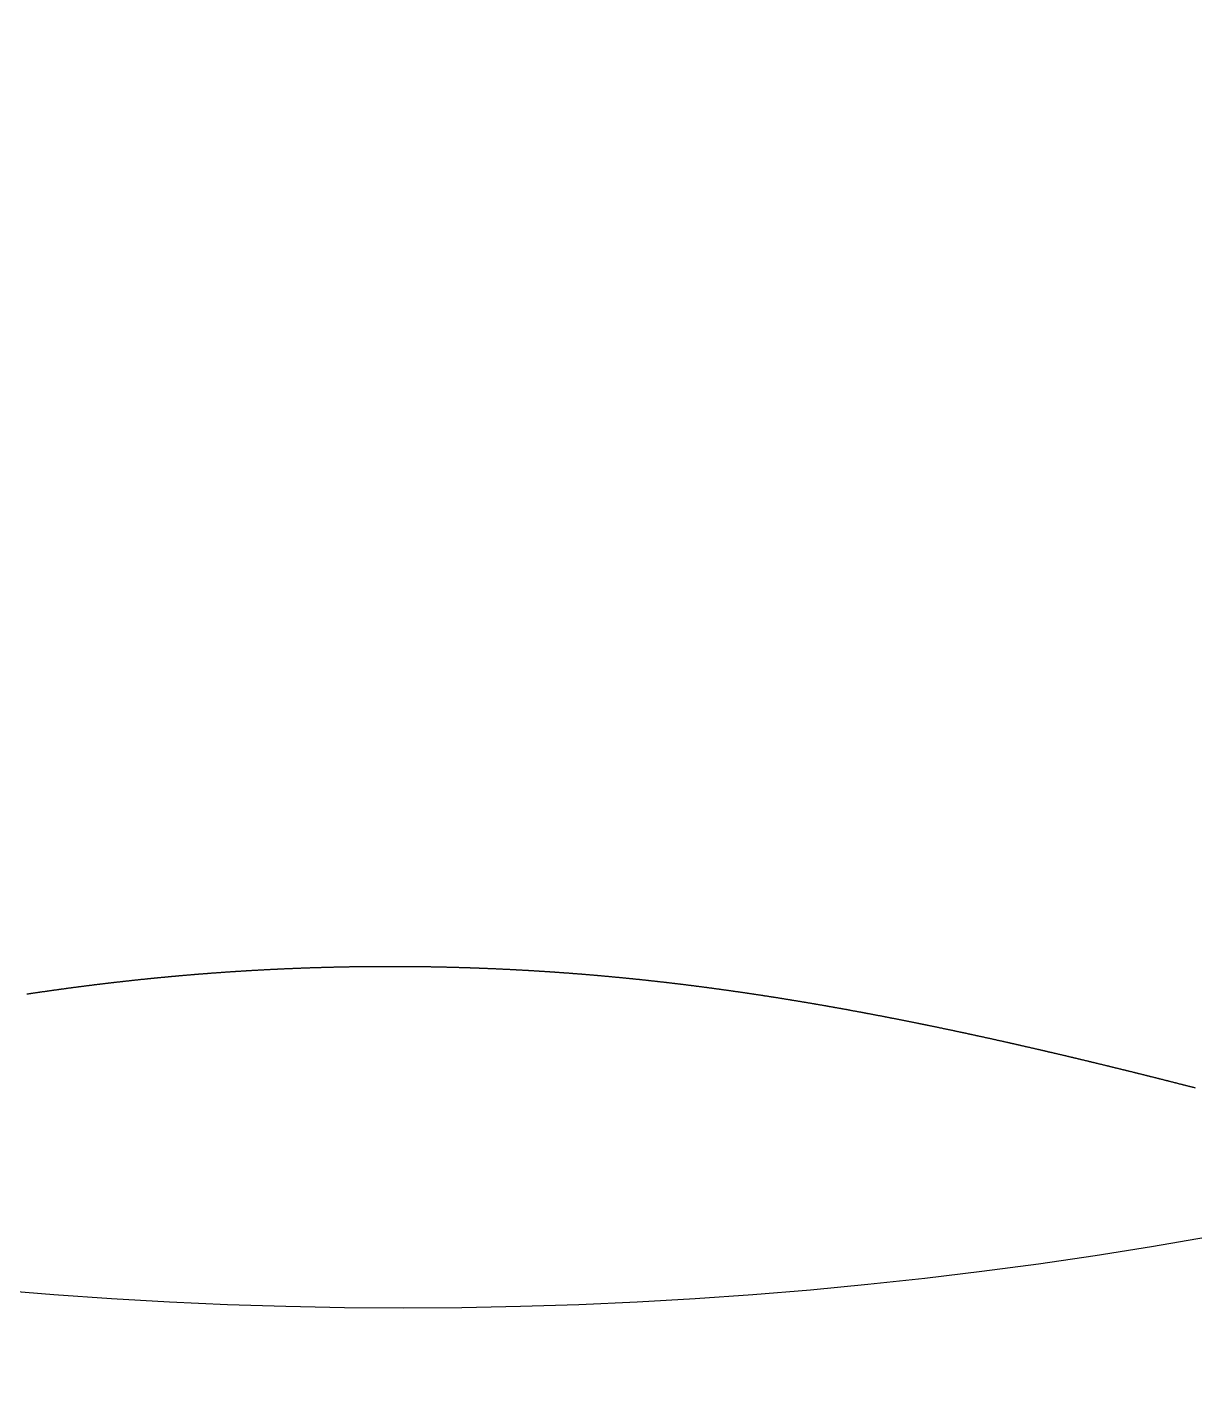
# Model space of a CAD drawing. Header units: millimetres. Extents: x 88 to 97873, y 32 to 55088.
# Drawn here: x 48999.519 to 49002.453, y 4950.654 to 4954.058 of the extents above; entities that cross this region are included whole.
import ezdxf

# ---------------------------------------------------------------- set-up
doc = ezdxf.new("R2010")
doc.units = ezdxf.units.MM
doc.header["$LTSCALE"] = 0.3

msp = doc.modelspace()

# ---------------------------------------------------------------- linework, layer by layer
msp.add_lwpolyline([(48999.5183, 4951.6285), (48999.5197, 4951.6287), (48999.5211, 4951.6289), (48999.5225, 4951.6292), (48999.5239, 4951.6294), (48999.5253, 4951.6296), (48999.5267, 4951.6298), (48999.5281, 4951.63), (48999.5295, 4951.6302), (48999.5309, 4951.6304), (48999.5323, 4951.6306), (48999.5337, 4951.6308), (48999.5351, 4951.631), (48999.5365, 4951.6312), (48999.5379, 4951.6315), (48999.5393, 4951.6317), (48999.5407, 4951.6319), (48999.5422, 4951.6321), (48999.5436, 4951.6323), (48999.545, 4951.6325), (48999.5464, 4951.6327), (48999.5478, 4951.6329), (48999.5492, 4951.6331), (48999.5506, 4951.6333), (48999.552, 4951.6335), (48999.5534, 4951.6337), (48999.5548, 4951.6339), (48999.5562, 4951.6341), (48999.5576, 4951.6343), (48999.559, 4951.6345), (48999.5604, 4951.6347), (48999.5618, 4951.6349), (48999.5633, 4951.6351), (48999.5647, 4951.6353), (48999.5661, 4951.6355), (48999.5675, 4951.6357), (48999.5689, 4951.6359), (48999.5703, 4951.6361), (48999.5717, 4951.6363), (48999.5731, 4951.6365), (48999.5745, 4951.6367), (48999.5759, 4951.6369), (48999.5773, 4951.6371), (48999.5787, 4951.6373), (48999.5801, 4951.6375), (48999.5815, 4951.6377), (48999.583, 4951.6379), (48999.5844, 4951.6381), (48999.5858, 4951.6383), (48999.5872, 4951.6385), (48999.5886, 4951.6387), (48999.59, 4951.6389), (48999.5914, 4951.6391), (48999.5928, 4951.6393), (48999.5942, 4951.6395), (48999.5956, 4951.6397), (48999.597, 4951.6399), (48999.5984, 4951.6401), (48999.5998, 4951.6403), (48999.6012, 4951.6405), (48999.6027, 4951.6407), (48999.6041, 4951.6409), (48999.6055, 4951.6411), (48999.6069, 4951.6413), (48999.6083, 4951.6414), (48999.6097, 4951.6416), (48999.6111, 4951.6418), (48999.6125, 4951.642), (48999.6139, 4951.6422), (48999.6153, 4951.6424), (48999.6167, 4951.6426), (48999.6181, 4951.6428), (48999.6195, 4951.643), (48999.621, 4951.6432), (48999.6224, 4951.6434), (48999.6238, 4951.6435), (48999.6252, 4951.6437), (48999.6266, 4951.6439), (48999.628, 4951.6441), (48999.6294, 4951.6443), (48999.6308, 4951.6445), (48999.6322, 4951.6447), (48999.6336, 4951.6449), (48999.635, 4951.645), (48999.6364, 4951.6452), (48999.6379, 4951.6454), (48999.6393, 4951.6456), (48999.6407, 4951.6458), (48999.6421, 4951.646), (48999.6435, 4951.6462), (48999.6449, 4951.6463), (48999.6463, 4951.6465), (48999.6477, 4951.6467), (48999.6491, 4951.6469), (48999.6505, 4951.6471), (48999.6519, 4951.6473), (48999.6533, 4951.6474), (48999.6548, 4951.6476), (48999.6562, 4951.6478), (48999.6576, 4951.648), (48999.659, 4951.6482), (48999.6604, 4951.6484), (48999.6618, 4951.6485), (48999.6632, 4951.6487), (48999.6646, 4951.6489), (48999.666, 4951.6491), (48999.6674, 4951.6493), (48999.6688, 4951.6494), (48999.6702, 4951.6496), (48999.6717, 4951.6498), (48999.6731, 4951.65), (48999.6745, 4951.6501), (48999.6759, 4951.6503), (48999.6773, 4951.6505), (48999.6787, 4951.6507), (48999.6801, 4951.6509), (48999.6815, 4951.651), (48999.6829, 4951.6512), (48999.6843, 4951.6514), (48999.6857, 4951.6516), (48999.6871, 4951.6517), (48999.6886, 4951.6519), (48999.69, 4951.6521), (48999.6914, 4951.6523), (48999.6928, 4951.6524), (48999.6942, 4951.6526), (48999.6956, 4951.6528), (48999.697, 4951.6529), (48999.6984, 4951.6531), (48999.6998, 4951.6533), (48999.7012, 4951.6535), (48999.7026, 4951.6536), (48999.704, 4951.6538), (48999.7055, 4951.654), (48999.7069, 4951.6541), (48999.7083, 4951.6543), (48999.7097, 4951.6545), (48999.7111, 4951.6547), (48999.7125, 4951.6548), (48999.7139, 4951.655), (48999.7153, 4951.6552), (48999.7167, 4951.6553), (48999.7181, 4951.6555), (48999.7195, 4951.6557), (48999.721, 4951.6558), (48999.7224, 4951.656), (48999.7238, 4951.6562), (48999.7252, 4951.6563), (48999.7266, 4951.6565), (48999.728, 4951.6567), (48999.7294, 4951.6568), (48999.7308, 4951.657), (48999.7322, 4951.6572), (48999.7336, 4951.6573), (48999.735, 4951.6575), (48999.7364, 4951.6577), (48999.7379, 4951.6578), (48999.7393, 4951.658), (48999.7407, 4951.6581), (48999.7421, 4951.6583), (48999.7435, 4951.6585), (48999.7449, 4951.6586), (48999.7463, 4951.6588), (48999.7477, 4951.6589), (48999.7491, 4951.6591), (48999.7505, 4951.6593), (48999.7519, 4951.6594), (48999.7534, 4951.6596), (48999.7548, 4951.6597), (48999.7562, 4951.6599), (48999.7576, 4951.6601), (48999.759, 4951.6602), (48999.7604, 4951.6604), (48999.7618, 4951.6605), (48999.7632, 4951.6607), (48999.7646, 4951.6609), (48999.766, 4951.661), (48999.7674, 4951.6612), (48999.7688, 4951.6613), (48999.7703, 4951.6615), (48999.7717, 4951.6616), (48999.7731, 4951.6618), (48999.7745, 4951.6619), (48999.7759, 4951.6621), (48999.7773, 4951.6623), (48999.7787, 4951.6624), (48999.7801, 4951.6626), (48999.7815, 4951.6627), (48999.7829, 4951.6629), (48999.7843, 4951.663), (48999.7858, 4951.6632), (48999.7872, 4951.6633), (48999.7886, 4951.6635), (48999.79, 4951.6636), (48999.7914, 4951.6638), (48999.7928, 4951.6639), (48999.7942, 4951.6641), (48999.7956, 4951.6642), (48999.797, 4951.6644), (48999.7984, 4951.6645), (48999.7998, 4951.6647), (48999.8012, 4951.6648), (48999.8027, 4951.665), (48999.8041, 4951.6651), (48999.8055, 4951.6653), (48999.8069, 4951.6654), (48999.8083, 4951.6656), (48999.8097, 4951.6657), (48999.8111, 4951.6658), (48999.8125, 4951.666), (48999.8139, 4951.6661), (48999.8153, 4951.6663), (48999.8167, 4951.6664), (48999.8182, 4951.6666), (48999.8196, 4951.6667), (48999.821, 4951.6669), (48999.8224, 4951.667), (48999.8238, 4951.6671), (48999.8252, 4951.6673), (48999.8266, 4951.6674), (48999.828, 4951.6676), (48999.8294, 4951.6677), (48999.8308, 4951.6679), (48999.8322, 4951.668), (48999.8336, 4951.6681), (48999.8351, 4951.6683), (48999.8365, 4951.6684), (48999.8379, 4951.6686), (48999.8393, 4951.6687), (48999.8407, 4951.6688), (48999.8421, 4951.669), (48999.8435, 4951.6691), (48999.8449, 4951.6693), (48999.8463, 4951.6694), (48999.8477, 4951.6695), (48999.8491, 4951.6697), (48999.8505, 4951.6698), (48999.852, 4951.6699), (48999.8534, 4951.6701), (48999.8548, 4951.6702), (48999.8562, 4951.6703), (48999.8576, 4951.6705), (48999.859, 4951.6706), (48999.8604, 4951.6707), (48999.8618, 4951.6709), (48999.8632, 4951.671), (48999.8646, 4951.6711), (48999.866, 4951.6713), (48999.8675, 4951.6714), (48999.8689, 4951.6715), (48999.8703, 4951.6717), (48999.8717, 4951.6718), (48999.8731, 4951.6719), (48999.8745, 4951.6721), (48999.8759, 4951.6722), (48999.8773, 4951.6723), (48999.8787, 4951.6725), (48999.8801, 4951.6726), (48999.8815, 4951.6727), (48999.8829, 4951.6729), (48999.8844, 4951.673), (48999.8858, 4951.6731), (48999.8872, 4951.6732), (48999.8886, 4951.6734), (48999.89, 4951.6735), (48999.8914, 4951.6736), (48999.8928, 4951.6737), (48999.8942, 4951.6739), (48999.8956, 4951.674), (48999.897, 4951.6741), (48999.8984, 4951.6743), (48999.8999, 4951.6744), (48999.9013, 4951.6745), (48999.9027, 4951.6746), (48999.9041, 4951.6748), (48999.9055, 4951.6749), (48999.9069, 4951.675), (48999.9083, 4951.6751), (48999.9097, 4951.6752), (48999.9111, 4951.6754), (48999.9125, 4951.6755), (48999.9139, 4951.6756), (48999.9153, 4951.6757), (48999.9168, 4951.6759), (48999.9182, 4951.676), (48999.9196, 4951.6761), (48999.921, 4951.6762), (48999.9224, 4951.6763), (48999.9238, 4951.6765), (48999.9252, 4951.6766), (48999.9266, 4951.6767), (48999.928, 4951.6768), (48999.9294, 4951.6769), (48999.9308, 4951.677), (48999.9323, 4951.6772), (48999.9337, 4951.6773), (48999.9351, 4951.6774), (48999.9365, 4951.6775), (48999.9379, 4951.6776), (48999.9393, 4951.6777), (48999.9407, 4951.6779), (48999.9421, 4951.678), (48999.9435, 4951.6781), (48999.9449, 4951.6782), (48999.9463, 4951.6783), (48999.9477, 4951.6784), (48999.9492, 4951.6785), (48999.9506, 4951.6787), (48999.952, 4951.6788), (48999.9534, 4951.6789), (48999.9548, 4951.679), (48999.9562, 4951.6791), (48999.9576, 4951.6792), (48999.959, 4951.6793), (48999.9604, 4951.6794), (48999.9618, 4951.6796), (48999.9632, 4951.6797), (48999.9647, 4951.6798), (48999.9661, 4951.6799), (48999.9675, 4951.68), (48999.9689, 4951.6801), (48999.9703, 4951.6802), (48999.9717, 4951.6803), (48999.9731, 4951.6804), (48999.9745, 4951.6805), (48999.9759, 4951.6806), (48999.9773, 4951.6807), (48999.9787, 4951.6809), (48999.9801, 4951.681), (48999.9816, 4951.6811), (48999.983, 4951.6812), (48999.9844, 4951.6813), (48999.9858, 4951.6814), (48999.9872, 4951.6815), (48999.9886, 4951.6816), (48999.99, 4951.6817), (48999.9914, 4951.6818), (48999.9928, 4951.6819), (48999.9942, 4951.682), (48999.9956, 4951.6821), (48999.997, 4951.6822), (48999.9985, 4951.6823), (48999.9999, 4951.6824), (49000.0013, 4951.6825), (49000.0027, 4951.6826), (49000.0041, 4951.6827), (49000.0055, 4951.6828), (49000.0069, 4951.6829), (49000.0083, 4951.683), (49000.0097, 4951.6831), (49000.0111, 4951.6832), (49000.0125, 4951.6833), (49000.014, 4951.6834), (49000.0154, 4951.6835), (49000.0168, 4951.6836), (49000.0182, 4951.6837), (49000.0196, 4951.6838), (49000.021, 4951.6839), (49000.0224, 4951.684), (49000.0238, 4951.6841), (49000.0252, 4951.6842), (49000.0266, 4951.6843), (49000.028, 4951.6844), (49000.0294, 4951.6845), (49000.0309, 4951.6846), (49000.0323, 4951.6847), (49000.0337, 4951.6848), (49000.0351, 4951.6848), (49000.0365, 4951.6849), (49000.0379, 4951.685), (49000.0393, 4951.6851), (49000.0407, 4951.6852), (49000.0421, 4951.6853), (49000.0435, 4951.6854), (49000.0449, 4951.6855), (49000.0464, 4951.6856), (49000.0478, 4951.6857), (49000.0492, 4951.6858), (49000.0506, 4951.6859), (49000.052, 4951.6859), (49000.0534, 4951.686), (49000.0548, 4951.6861), (49000.0562, 4951.6862), (49000.0576, 4951.6863), (49000.059, 4951.6864), (49000.0604, 4951.6865), (49000.0618, 4951.6866), (49000.0633, 4951.6866), (49000.0647, 4951.6867), (49000.0661, 4951.6868), (49000.0675, 4951.6869), (49000.0689, 4951.687), (49000.0703, 4951.6871), (49000.0717, 4951.6872), (49000.0731, 4951.6872), (49000.0745, 4951.6873), (49000.0759, 4951.6874), (49000.0773, 4951.6875), (49000.0788, 4951.6876), (49000.0802, 4951.6877), (49000.0816, 4951.6877), (49000.083, 4951.6878), (49000.0844, 4951.6879), (49000.0858, 4951.688), (49000.0872, 4951.6881), (49000.0886, 4951.6881), (49000.09, 4951.6882), (49000.0914, 4951.6883), (49000.0928, 4951.6884), (49000.0942, 4951.6885), (49000.0957, 4951.6885), (49000.0971, 4951.6886), (49000.0985, 4951.6887), (49000.0999, 4951.6888), (49000.1013, 4951.6889), (49000.1027, 4951.6889), (49000.1041, 4951.689), (49000.1055, 4951.6891), (49000.1069, 4951.6892), (49000.1083, 4951.6892), (49000.1097, 4951.6893), (49000.1112, 4951.6894), (49000.1126, 4951.6895), (49000.114, 4951.6895), (49000.1154, 4951.6896), (49000.1168, 4951.6897), (49000.1182, 4951.6898), (49000.1196, 4951.6898), (49000.121, 4951.6899), (49000.1224, 4951.69), (49000.1238, 4951.6901), (49000.1252, 4951.6901), (49000.1266, 4951.6902), (49000.1281, 4951.6903), (49000.1295, 4951.6903), (49000.1309, 4951.6904), (49000.1323, 4951.6905), (49000.1337, 4951.6906), (49000.1351, 4951.6906), (49000.1365, 4951.6907), (49000.1379, 4951.6908), (49000.1393, 4951.6908), (49000.1407, 4951.6909), (49000.1421, 4951.691), (49000.1436, 4951.691), (49000.145, 4951.6911), (49000.1464, 4951.6912), (49000.1478, 4951.6912), (49000.1492, 4951.6913), (49000.1506, 4951.6914), (49000.152, 4951.6914), (49000.1534, 4951.6915), (49000.1548, 4951.6916), (49000.1562, 4951.6916), (49000.1576, 4951.6917), (49000.159, 4951.6918), (49000.1605, 4951.6918), (49000.1619, 4951.6919), (49000.1633, 4951.6919), (49000.1647, 4951.692), (49000.1661, 4951.6921), (49000.1675, 4951.6921), (49000.1689, 4951.6922), (49000.1703, 4951.6923), (49000.1717, 4951.6923), (49000.1731, 4951.6924), (49000.1745, 4951.6924), (49000.1759, 4951.6925), (49000.1774, 4951.6926), (49000.1788, 4951.6926), (49000.1802, 4951.6927), (49000.1816, 4951.6927), (49000.183, 4951.6928), (49000.1844, 4951.6929), (49000.1858, 4951.6929), (49000.1872, 4951.693), (49000.1886, 4951.693), (49000.19, 4951.6931), (49000.1914, 4951.6931), (49000.1929, 4951.6932), (49000.1943, 4951.6933), (49000.1957, 4951.6933), (49000.1971, 4951.6934), (49000.1985, 4951.6934), (49000.1999, 4951.6935), (49000.2013, 4951.6935), (49000.2027, 4951.6936), (49000.2041, 4951.6936), (49000.2055, 4951.6937), (49000.2069, 4951.6937), (49000.2083, 4951.6938), (49000.2098, 4951.6938), (49000.2112, 4951.6939), (49000.2126, 4951.694), (49000.214, 4951.694), (49000.2154, 4951.6941), (49000.2168, 4951.6941), (49000.2182, 4951.6942), (49000.2196, 4951.6942), (49000.221, 4951.6943), (49000.2224, 4951.6943), (49000.2238, 4951.6944), (49000.2253, 4951.6944), (49000.2267, 4951.6944), (49000.2281, 4951.6945), (49000.2295, 4951.6945), (49000.2309, 4951.6946), (49000.2323, 4951.6946), (49000.2337, 4951.6947), (49000.2351, 4951.6947), (49000.2365, 4951.6948), (49000.2379, 4951.6948), (49000.2393, 4951.6949), (49000.2407, 4951.6949), (49000.2422, 4951.695), (49000.2436, 4951.695), (49000.245, 4951.695), (49000.2464, 4951.6951), (49000.2478, 4951.6951), (49000.2492, 4951.6952), (49000.2506, 4951.6952), (49000.252, 4951.6953), (49000.2534, 4951.6953), (49000.2548, 4951.6953), (49000.2562, 4951.6954), (49000.2577, 4951.6954), (49000.2591, 4951.6955), (49000.2605, 4951.6955), (49000.2619, 4951.6955), (49000.2633, 4951.6956), (49000.2647, 4951.6956), (49000.2661, 4951.6957), (49000.2675, 4951.6957), (49000.2689, 4951.6957), (49000.2703, 4951.6958), (49000.2717, 4951.6958), (49000.2731, 4951.6959), (49000.2746, 4951.6959), (49000.276, 4951.6959), (49000.2774, 4951.696), (49000.2788, 4951.696), (49000.2802, 4951.696), (49000.2816, 4951.6961), (49000.283, 4951.6961), (49000.2844, 4951.6961), (49000.2858, 4951.6962), (49000.2872, 4951.6962), (49000.2886, 4951.6962), (49000.2901, 4951.6963), (49000.2915, 4951.6963), (49000.2929, 4951.6963), (49000.2943, 4951.6964), (49000.2957, 4951.6964), (49000.2971, 4951.6964), (49000.2985, 4951.6965), (49000.2999, 4951.6965), (49000.3013, 4951.6965), (49000.3027, 4951.6966), (49000.3041, 4951.6966), (49000.3055, 4951.6966), (49000.307, 4951.6966), (49000.3084, 4951.6967), (49000.3098, 4951.6967), (49000.3112, 4951.6967), (49000.3126, 4951.6968), (49000.314, 4951.6968), (49000.3154, 4951.6968), (49000.3168, 4951.6968), (49000.3182, 4951.6969), (49000.3196, 4951.6969), (49000.321, 4951.6969), (49000.3225, 4951.6969), (49000.3239, 4951.697), (49000.3253, 4951.697), (49000.3267, 4951.697), (49000.3281, 4951.697), (49000.3295, 4951.6971), (49000.3309, 4951.6971), (49000.3323, 4951.6971), (49000.3337, 4951.6971), (49000.3351, 4951.6972), (49000.3365, 4951.6972), (49000.3379, 4951.6972), (49000.3394, 4951.6972), (49000.3408, 4951.6973), (49000.3422, 4951.6973), (49000.3436, 4951.6973), (49000.345, 4951.6973), (49000.3464, 4951.6973), (49000.3478, 4951.6974), (49000.3492, 4951.6974), (49000.3506, 4951.6974), (49000.352, 4951.6974), (49000.3534, 4951.6974), (49000.3548, 4951.6974), (49000.3563, 4951.6975), (49000.3577, 4951.6975), (49000.3591, 4951.6975), (49000.3605, 4951.6975), (49000.3619, 4951.6975), (49000.3633, 4951.6975), (49000.3647, 4951.6976), (49000.3661, 4951.6976), (49000.3675, 4951.6976), (49000.3689, 4951.6976), (49000.3703, 4951.6976), (49000.3718, 4951.6976), (49000.3732, 4951.6977), (49000.3746, 4951.6977), (49000.376, 4951.6977), (49000.3774, 4951.6977), (49000.3788, 4951.6977), (49000.3802, 4951.6977), (49000.3816, 4951.6977), (49000.383, 4951.6977), (49000.3844, 4951.6978), (49000.3858, 4951.6978), (49000.3872, 4951.6978), (49000.3887, 4951.6978), (49000.3901, 4951.6978), (49000.3915, 4951.6978), (49000.3929, 4951.6978), (49000.3943, 4951.6978), (49000.3957, 4951.6978), (49000.3971, 4951.6978), (49000.3985, 4951.6978), (49000.3999, 4951.6979), (49000.4013, 4951.6979), (49000.4027, 4951.6979), (49000.4042, 4951.6979), (49000.4056, 4951.6979), (49000.407, 4951.6979), (49000.4084, 4951.6979), (49000.4098, 4951.6979), (49000.4112, 4951.6979), (49000.4126, 4951.6979), (49000.414, 4951.6979), (49000.4154, 4951.6979), (49000.4168, 4951.6979), (49000.4182, 4951.6979), (49000.4196, 4951.6979), (49000.4211, 4951.6979), (49000.4225, 4951.6979), (49000.4239, 4951.6979), (49000.4253, 4951.6979), (49000.4267, 4951.6979), (49000.4281, 4951.6979), (49000.4295, 4951.6979), (49000.4309, 4951.6979), (49000.4323, 4951.6979), (49000.4337, 4951.6979), (49000.4351, 4951.6979), (49000.4366, 4951.6979), (49000.438, 4951.6979), (49000.4394, 4951.6979), (49000.4408, 4951.6979), (49000.4422, 4951.6979), (49000.4436, 4951.6979), (49000.445, 4951.6979), (49000.4464, 4951.6979), (49000.4478, 4951.6979), (49000.4492, 4951.6979), (49000.4506, 4951.6979), (49000.452, 4951.6979), (49000.4535, 4951.6979), (49000.4549, 4951.6979), (49000.4563, 4951.6979), (49000.4577, 4951.6979), (49000.4591, 4951.6979), (49000.4605, 4951.6979), (49000.4619, 4951.6979), (49000.4633, 4951.6978), (49000.4647, 4951.6978), (49000.4661, 4951.6978), (49000.4675, 4951.6978), (49000.469, 4951.6978), (49000.4704, 4951.6978), (49000.4718, 4951.6978), (49000.4732, 4951.6978), (49000.4746, 4951.6978), (49000.476, 4951.6978), (49000.4774, 4951.6978), (49000.4788, 4951.6977), (49000.4802, 4951.6977), (49000.4816, 4951.6977), (49000.483, 4951.6977), (49000.4844, 4951.6977), (49000.4859, 4951.6977), (49000.4873, 4951.6977), (49000.4887, 4951.6977), (49000.4901, 4951.6976), (49000.4915, 4951.6976), (49000.4929, 4951.6976), (49000.4943, 4951.6976), (49000.4957, 4951.6976), (49000.4971, 4951.6976), (49000.4985, 4951.6975), (49000.4999, 4951.6975), (49000.5013, 4951.6975), (49000.5028, 4951.6975), (49000.5042, 4951.6975), (49000.5056, 4951.6975), (49000.507, 4951.6974), (49000.5084, 4951.6974), (49000.5098, 4951.6974), (49000.5112, 4951.6974), (49000.5126, 4951.6974), (49000.514, 4951.6974), (49000.5154, 4951.6973), (49000.5168, 4951.6973), (49000.5183, 4951.6973), (49000.5197, 4951.6973), (49000.5211, 4951.6973), (49000.5225, 4951.6972), (49000.5239, 4951.6972), (49000.5253, 4951.6972), (49000.5267, 4951.6972), (49000.5281, 4951.6971), (49000.5295, 4951.6971), (49000.5309, 4951.6971), (49000.5323, 4951.6971), (49000.5337, 4951.697), (49000.5352, 4951.697), (49000.5366, 4951.697), (49000.538, 4951.697), (49000.5394, 4951.6969), (49000.5408, 4951.6969), (49000.5422, 4951.6969), (49000.5436, 4951.6969), (49000.545, 4951.6968), (49000.5464, 4951.6968), (49000.5478, 4951.6968), (49000.5492, 4951.6968), (49000.5507, 4951.6967), (49000.5521, 4951.6967), (49000.5535, 4951.6967), (49000.5549, 4951.6966), (49000.5563, 4951.6966), (49000.5577, 4951.6966), (49000.5591, 4951.6966), (49000.5605, 4951.6965), (49000.5619, 4951.6965), (49000.5633, 4951.6965), (49000.5647, 4951.6964), (49000.5661, 4951.6964), (49000.5676, 4951.6964), (49000.569, 4951.6963), (49000.5704, 4951.6963), (49000.5718, 4951.6963), (49000.5732, 4951.6962), (49000.5746, 4951.6962), (49000.576, 4951.6962), (49000.5774, 4951.6961), (49000.5788, 4951.6961), (49000.5802, 4951.6961), (49000.5816, 4951.696), (49000.5831, 4951.696), (49000.5845, 4951.696), (49000.5859, 4951.6959), (49000.5873, 4951.6959), (49000.5887, 4951.6959), (49000.5901, 4951.6958), (49000.5915, 4951.6958), (49000.5929, 4951.6957), (49000.5943, 4951.6957), (49000.5957, 4951.6957), (49000.5971, 4951.6956), (49000.5985, 4951.6956), (49000.6, 4951.6955), (49000.6014, 4951.6955), (49000.6028, 4951.6955), (49000.6042, 4951.6954), (49000.6056, 4951.6954), (49000.607, 4951.6953), (49000.6084, 4951.6953), (49000.6098, 4951.6953), (49000.6112, 4951.6952), (49000.6126, 4951.6952), (49000.614, 4951.6951), (49000.6155, 4951.6951), (49000.6169, 4951.695), (49000.6183, 4951.695), (49000.6197, 4951.695), (49000.6211, 4951.6949), (49000.6225, 4951.6949), (49000.6239, 4951.6948), (49000.6253, 4951.6948), (49000.6267, 4951.6947), (49000.6281, 4951.6947), (49000.6295, 4951.6946), (49000.6309, 4951.6946), (49000.6324, 4951.6945), (49000.6338, 4951.6945), (49000.6352, 4951.6944), (49000.6366, 4951.6944), (49000.638, 4951.6944), (49000.6394, 4951.6943), (49000.6408, 4951.6943), (49000.6422, 4951.6942), (49000.6436, 4951.6942), (49000.645, 4951.6941), (49000.6464, 4951.6941), (49000.6479, 4951.694), (49000.6493, 4951.694), (49000.6507, 4951.6939), (49000.6521, 4951.6938), (49000.6535, 4951.6938), (49000.6549, 4951.6937), (49000.6563, 4951.6937), (49000.6577, 4951.6936), (49000.6591, 4951.6936), (49000.6605, 4951.6935), (49000.6619, 4951.6935), (49000.6633, 4951.6934), (49000.6648, 4951.6934), (49000.6662, 4951.6933), (49000.6676, 4951.6933), (49000.669, 4951.6932), (49000.6704, 4951.6931), (49000.6718, 4951.6931), (49000.6732, 4951.693), (49000.6746, 4951.693), (49000.676, 4951.6929), (49000.6774, 4951.6929), (49000.6788, 4951.6928), (49000.6802, 4951.6927), (49000.6817, 4951.6927), (49000.6831, 4951.6926), (49000.6845, 4951.6926), (49000.6859, 4951.6925), (49000.6873, 4951.6924), (49000.6887, 4951.6924), (49000.6901, 4951.6923), (49000.6915, 4951.6923), (49000.6929, 4951.6922), (49000.6943, 4951.6921), (49000.6957, 4951.6921), (49000.6972, 4951.692), (49000.6986, 4951.6919), (49000.7, 4951.6919), (49000.7014, 4951.6918), (49000.7028, 4951.6918), (49000.7042, 4951.6917), (49000.7056, 4951.6916), (49000.707, 4951.6916), (49000.7084, 4951.6915), (49000.7098, 4951.6914), (49000.7112, 4951.6914), (49000.7126, 4951.6913), (49000.7141, 4951.6912), (49000.7155, 4951.6912), (49000.7169, 4951.6911), (49000.7183, 4951.691), (49000.7197, 4951.691), (49000.7211, 4951.6909), (49000.7225, 4951.6908), (49000.7239, 4951.6908), (49000.7253, 4951.6907), (49000.7267, 4951.6906), (49000.7281, 4951.6906), (49000.7296, 4951.6905), (49000.731, 4951.6904), (49000.7324, 4951.6903), (49000.7338, 4951.6903), (49000.7352, 4951.6902), (49000.7366, 4951.6901), (49000.738, 4951.6901), (49000.7394, 4951.69), (49000.7408, 4951.6899), (49000.7422, 4951.6898), (49000.7436, 4951.6898), (49000.745, 4951.6897), (49000.7465, 4951.6896), (49000.7479, 4951.6895), (49000.7493, 4951.6895), (49000.7507, 4951.6894), (49000.7521, 4951.6893), (49000.7535, 4951.6892), (49000.7549, 4951.6892), (49000.7563, 4951.6891), (49000.7577, 4951.689), (49000.7591, 4951.6889), (49000.7605, 4951.6889), (49000.762, 4951.6888), (49000.7634, 4951.6887), (49000.7648, 4951.6886), (49000.7662, 4951.6885), (49000.7676, 4951.6885), (49000.769, 4951.6884), (49000.7704, 4951.6883), (49000.7718, 4951.6882), (49000.7732, 4951.6881), (49000.7746, 4951.6881), (49000.776, 4951.688), (49000.7774, 4951.6879), (49000.7789, 4951.6878), (49000.7803, 4951.6877), (49000.7817, 4951.6877), (49000.7831, 4951.6876), (49000.7845, 4951.6875), (49000.7859, 4951.6874), (49000.7873, 4951.6873), (49000.7887, 4951.6872), (49000.7901, 4951.6872), (49000.7915, 4951.6871), (49000.7929, 4951.687), (49000.7944, 4951.6869), (49000.7958, 4951.6868), (49000.7972, 4951.6867), (49000.7986, 4951.6866), (49000.8, 4951.6866), (49000.8014, 4951.6865), (49000.8028, 4951.6864), (49000.8042, 4951.6863), (49000.8056, 4951.6862), (49000.807, 4951.6861), (49000.8084, 4951.686), (49000.8098, 4951.6859), (49000.8113, 4951.6859), (49000.8127, 4951.6858), (49000.8141, 4951.6857), (49000.8155, 4951.6856), (49000.8169, 4951.6855), (49000.8183, 4951.6854), (49000.8197, 4951.6853), (49000.8211, 4951.6852), (49000.8225, 4951.6851), (49000.8239, 4951.685), (49000.8253, 4951.6849), (49000.8268, 4951.6848), (49000.8282, 4951.6848), (49000.8296, 4951.6847), (49000.831, 4951.6846), (49000.8324, 4951.6845), (49000.8338, 4951.6844), (49000.8352, 4951.6843), (49000.8366, 4951.6842), (49000.838, 4951.6841), (49000.8394, 4951.684), (49000.8408, 4951.6839), (49000.8422, 4951.6838), (49000.8437, 4951.6837), (49000.8451, 4951.6836), (49000.8465, 4951.6835), (49000.8479, 4951.6834), (49000.8493, 4951.6833), (49000.8507, 4951.6832), (49000.8521, 4951.6831), (49000.8535, 4951.683), (49000.8549, 4951.6829), (49000.8563, 4951.6828), (49000.8577, 4951.6827), (49000.8591, 4951.6826), (49000.8606, 4951.6825), (49000.862, 4951.6824), (49000.8634, 4951.6823), (49000.8648, 4951.6822), (49000.8662, 4951.6821), (49000.8676, 4951.682), (49000.869, 4951.6819), (49000.8704, 4951.6818), (49000.8718, 4951.6817), (49000.8732, 4951.6816), (49000.8746, 4951.6815), (49000.8761, 4951.6814), (49000.8775, 4951.6813), (49000.8789, 4951.6812), (49000.8803, 4951.6811), (49000.8817, 4951.681), (49000.8831, 4951.6809), (49000.8845, 4951.6807), (49000.8859, 4951.6806), (49000.8873, 4951.6805), (49000.8887, 4951.6804), (49000.8901, 4951.6803), (49000.8915, 4951.6802), (49000.893, 4951.6801), (49000.8944, 4951.68), (49000.8958, 4951.6799), (49000.8972, 4951.6798), (49000.8986, 4951.6797), (49000.9, 4951.6796), (49000.9014, 4951.6794), (49000.9028, 4951.6793), (49000.9042, 4951.6792), (49000.9056, 4951.6791), (49000.907, 4951.679), (49000.9085, 4951.6789), (49000.9099, 4951.6788), (49000.9113, 4951.6787), (49000.9127, 4951.6785), (49000.9141, 4951.6784), (49000.9155, 4951.6783), (49000.9169, 4951.6782), (49000.9183, 4951.6781), (49000.9197, 4951.678), (49000.9211, 4951.6779), (49000.9225, 4951.6777), (49000.9239, 4951.6776), (49000.9254, 4951.6775), (49000.9268, 4951.6774), (49000.9282, 4951.6773), (49000.9296, 4951.6772), (49000.931, 4951.677), (49000.9324, 4951.6769), (49000.9338, 4951.6768), (49000.9352, 4951.6767), (49000.9366, 4951.6766), (49000.938, 4951.6765), (49000.9394, 4951.6763), (49000.9409, 4951.6762), (49000.9423, 4951.6761), (49000.9437, 4951.676), (49000.9451, 4951.6759), (49000.9465, 4951.6757), (49000.9479, 4951.6756), (49000.9493, 4951.6755), (49000.9507, 4951.6754), (49000.9521, 4951.6752), (49000.9535, 4951.6751), (49000.9549, 4951.675), (49000.9563, 4951.6749), (49000.9578, 4951.6748), (49000.9592, 4951.6746), (49000.9606, 4951.6745), (49000.962, 4951.6744), (49000.9634, 4951.6743), (49000.9648, 4951.6741), (49000.9662, 4951.674), (49000.9676, 4951.6739), (49000.969, 4951.6737), (49000.9704, 4951.6736), (49000.9718, 4951.6735), (49000.9733, 4951.6734), (49000.9747, 4951.6732), (49000.9761, 4951.6731), (49000.9775, 4951.673), (49000.9789, 4951.6729), (49000.9803, 4951.6727), (49000.9817, 4951.6726), (49000.9831, 4951.6725), (49000.9845, 4951.6723), (49000.9859, 4951.6722), (49000.9873, 4951.6721), (49000.9887, 4951.6719), (49000.9902, 4951.6718), (49000.9916, 4951.6717), (49000.993, 4951.6715), (49000.9944, 4951.6714), (49000.9958, 4951.6713), (49000.9972, 4951.6711), (49000.9986, 4951.671), (49001, 4951.6709), (49001.0014, 4951.6707), (49001.0028, 4951.6706), (49001.0042, 4951.6705), (49001.0056, 4951.6703), (49001.0071, 4951.6702), (49001.0085, 4951.6701), (49001.0099, 4951.6699), (49001.0113, 4951.6698), (49001.0127, 4951.6697), (49001.0141, 4951.6695), (49001.0155, 4951.6694), (49001.0169, 4951.6693), (49001.0183, 4951.6691), (49001.0197, 4951.669), (49001.0211, 4951.6688), (49001.0226, 4951.6687), (49001.024, 4951.6686), (49001.0254, 4951.6684), (49001.0268, 4951.6683), (49001.0282, 4951.6681), (49001.0296, 4951.668), (49001.031, 4951.6679), (49001.0324, 4951.6677), (49001.0338, 4951.6676), (49001.0352, 4951.6674), (49001.0366, 4951.6673), (49001.038, 4951.6671), (49001.0395, 4951.667), (49001.0409, 4951.6669), (49001.0423, 4951.6667), (49001.0437, 4951.6666), (49001.0451, 4951.6664), (49001.0465, 4951.6663), (49001.0479, 4951.6661), (49001.0493, 4951.666), (49001.0507, 4951.6658), (49001.0521, 4951.6657), (49001.0535, 4951.6656), (49001.055, 4951.6654), (49001.0564, 4951.6653), (49001.0578, 4951.6651), (49001.0592, 4951.665), (49001.0606, 4951.6648), (49001.062, 4951.6647), (49001.0634, 4951.6645), (49001.0648, 4951.6644), (49001.0662, 4951.6642), (49001.0676, 4951.6641), (49001.069, 4951.6639), (49001.0704, 4951.6638), (49001.0719, 4951.6636), (49001.0733, 4951.6635), (49001.0747, 4951.6633), (49001.0761, 4951.6632), (49001.0775, 4951.663), (49001.0789, 4951.6629), (49001.0803, 4951.6627), (49001.0817, 4951.6626), (49001.0831, 4951.6624), (49001.0845, 4951.6623), (49001.0859, 4951.6621), (49001.0874, 4951.6619), (49001.0888, 4951.6618), (49001.0902, 4951.6616), (49001.0916, 4951.6615), (49001.093, 4951.6613), (49001.0944, 4951.6612), (49001.0958, 4951.661), (49001.0972, 4951.6609), (49001.0986, 4951.6607), (49001.1, 4951.6605), (49001.1014, 4951.6604), (49001.1028, 4951.6602), (49001.1043, 4951.6601), (49001.1057, 4951.6599), (49001.1071, 4951.6597), (49001.1085, 4951.6596), (49001.1099, 4951.6594), (49001.1113, 4951.6593), (49001.1127, 4951.6591), (49001.1141, 4951.6589), (49001.1155, 4951.6588), (49001.1169, 4951.6586), (49001.1183, 4951.6585), (49001.1198, 4951.6583), (49001.1212, 4951.6581), (49001.1226, 4951.658), (49001.124, 4951.6578), (49001.1254, 4951.6577), (49001.1268, 4951.6575), (49001.1282, 4951.6573), (49001.1296, 4951.6572), (49001.131, 4951.657), (49001.1324, 4951.6568), (49001.1338, 4951.6567), (49001.1352, 4951.6565), (49001.1367, 4951.6563), (49001.1381, 4951.6562), (49001.1395, 4951.656), (49001.1409, 4951.6558), (49001.1423, 4951.6557), (49001.1437, 4951.6555), (49001.1451, 4951.6553), (49001.1465, 4951.6552), (49001.1479, 4951.655), (49001.1493, 4951.6548), (49001.1507, 4951.6547), (49001.1522, 4951.6545), (49001.1536, 4951.6543), (49001.155, 4951.6541), (49001.1564, 4951.654), (49001.1578, 4951.6538), (49001.1592, 4951.6536), (49001.1606, 4951.6535), (49001.162, 4951.6533), (49001.1634, 4951.6531), (49001.1648, 4951.6529), (49001.1662, 4951.6528), (49001.1676, 4951.6526), (49001.1691, 4951.6524), (49001.1705, 4951.6523), (49001.1719, 4951.6521), (49001.1733, 4951.6519), (49001.1747, 4951.6517), (49001.1761, 4951.6516), (49001.1775, 4951.6514), (49001.1789, 4951.6512), (49001.1803, 4951.651), (49001.1817, 4951.6509), (49001.1831, 4951.6507), (49001.1845, 4951.6505), (49001.186, 4951.6503), (49001.1874, 4951.6501), (49001.1888, 4951.65), (49001.1902, 4951.6498), (49001.1916, 4951.6496), (49001.193, 4951.6494), (49001.1944, 4951.6493), (49001.1958, 4951.6491), (49001.1972, 4951.6489), (49001.1986, 4951.6487), (49001.2, 4951.6485), (49001.2014, 4951.6484), (49001.2029, 4951.6482), (49001.2043, 4951.648), (49001.2057, 4951.6478), (49001.2071, 4951.6476), (49001.2085, 4951.6474), (49001.2099, 4951.6473), (49001.2113, 4951.6471), (49001.2127, 4951.6469), (49001.2141, 4951.6467), (49001.2155, 4951.6465), (49001.2169, 4951.6463), (49001.2183, 4951.6462), (49001.2198, 4951.646), (49001.2212, 4951.6458), (49001.2226, 4951.6456), (49001.224, 4951.6454), (49001.2254, 4951.6452), (49001.2268, 4951.645), (49001.2282, 4951.6449), (49001.2296, 4951.6447), (49001.231, 4951.6445), (49001.2324, 4951.6443), (49001.2338, 4951.6441), (49001.2352, 4951.6439), (49001.2367, 4951.6437), (49001.2381, 4951.6435), (49001.2395, 4951.6434), (49001.2409, 4951.6432), (49001.2423, 4951.643), (49001.2437, 4951.6428), (49001.2451, 4951.6426), (49001.2465, 4951.6424), (49001.2479, 4951.6422), (49001.2493, 4951.642), (49001.2507, 4951.6418), (49001.2521, 4951.6416), (49001.2535, 4951.6414), (49001.255, 4951.6413), (49001.2564, 4951.6411), (49001.2578, 4951.6409), (49001.2592, 4951.6407), (49001.2606, 4951.6405), (49001.262, 4951.6403), (49001.2634, 4951.6401), (49001.2648, 4951.6399), (49001.2662, 4951.6397), (49001.2676, 4951.6395), (49001.269, 4951.6393), (49001.2704, 4951.6391), (49001.2718, 4951.6389), (49001.2733, 4951.6387), (49001.2747, 4951.6385), (49001.2761, 4951.6383), (49001.2775, 4951.6381), (49001.2789, 4951.6379), (49001.2803, 4951.6377), (49001.2817, 4951.6375), (49001.2831, 4951.6373), (49001.2845, 4951.6371), (49001.2859, 4951.6369), (49001.2873, 4951.6367), (49001.2887, 4951.6365), (49001.2901, 4951.6363), (49001.2915, 4951.6361), (49001.293, 4951.6359), (49001.2944, 4951.6357), (49001.2958, 4951.6355), (49001.2972, 4951.6353), (49001.2986, 4951.6351), (49001.3, 4951.6349), (49001.3014, 4951.6347), (49001.3028, 4951.6345), (49001.3042, 4951.6343), (49001.3056, 4951.6341), (49001.307, 4951.6339), (49001.3084, 4951.6337), (49001.3098, 4951.6335), (49001.3112, 4951.6333), (49001.3126, 4951.6331), (49001.3141, 4951.6329), (49001.3155, 4951.6327), (49001.3169, 4951.6325), (49001.3183, 4951.6323), (49001.3197, 4951.6321), (49001.3211, 4951.6319), (49001.3225, 4951.6317), (49001.3239, 4951.6315), (49001.3253, 4951.6312), (49001.3267, 4951.631), (49001.3281, 4951.6308), (49001.3295, 4951.6306), (49001.3309, 4951.6304), (49001.3323, 4951.6302), (49001.3337, 4951.63), (49001.3351, 4951.6298), (49001.3366, 4951.6296), (49001.338, 4951.6294), (49001.3394, 4951.6292), (49001.3408, 4951.6289), (49001.3422, 4951.6287), (49001.3436, 4951.6285), (49001.345, 4951.6283), (49001.3464, 4951.6281), (49001.3478, 4951.6279), (49001.3492, 4951.6277), (49001.3506, 4951.6275), (49001.352, 4951.6273), (49001.3534, 4951.627), (49001.3548, 4951.6268), (49001.3562, 4951.6266), (49001.3576, 4951.6264), (49001.359, 4951.6262), (49001.3604, 4951.626), (49001.3619, 4951.6258), (49001.3633, 4951.6255), (49001.3647, 4951.6253), (49001.3661, 4951.6251), (49001.3675, 4951.6249), (49001.3689, 4951.6247), (49001.3703, 4951.6245), (49001.3717, 4951.6242), (49001.3731, 4951.624), (49001.3745, 4951.6238), (49001.3759, 4951.6236), (49001.3773, 4951.6234), (49001.3787, 4951.6232), (49001.3801, 4951.6229), (49001.3815, 4951.6227), (49001.3829, 4951.6225), (49001.3843, 4951.6223), (49001.3857, 4951.6221), (49001.3871, 4951.6218), (49001.3885, 4951.6216), (49001.3899, 4951.6214), (49001.3914, 4951.6212), (49001.3928, 4951.621), (49001.3942, 4951.6207), (49001.3956, 4951.6205), (49001.397, 4951.6203), (49001.3984, 4951.6201), (49001.3998, 4951.6199), (49001.4012, 4951.6196), (49001.4026, 4951.6194), (49001.404, 4951.6192), (49001.4054, 4951.619), (49001.4068, 4951.6187), (49001.4082, 4951.6185), (49001.4096, 4951.6183), (49001.411, 4951.6181), (49001.4124, 4951.6178), (49001.4138, 4951.6176), (49001.4152, 4951.6174), (49001.4166, 4951.6172), (49001.418, 4951.6169), (49001.4194, 4951.6167), (49001.4208, 4951.6165), (49001.4222, 4951.6163), (49001.4236, 4951.616), (49001.425, 4951.6158), (49001.4264, 4951.6156), (49001.4278, 4951.6154), (49001.4292, 4951.6151), (49001.4307, 4951.6149), (49001.4321, 4951.6147), (49001.4335, 4951.6145), (49001.4349, 4951.6142), (49001.4363, 4951.614), (49001.4377, 4951.6138), (49001.4391, 4951.6135), (49001.4405, 4951.6133), (49001.4419, 4951.6131), (49001.4433, 4951.6128), (49001.4447, 4951.6126), (49001.4461, 4951.6124), (49001.4475, 4951.6122), (49001.4489, 4951.6119), (49001.4503, 4951.6117), (49001.4517, 4951.6115), (49001.4531, 4951.6112), (49001.4545, 4951.611), (49001.4559, 4951.6108), (49001.4573, 4951.6105), (49001.4587, 4951.6103), (49001.4601, 4951.6101), (49001.4615, 4951.6098), (49001.4629, 4951.6096), (49001.4643, 4951.6094), (49001.4657, 4951.6091), (49001.4671, 4951.6089), (49001.4685, 4951.6087), (49001.4699, 4951.6084), (49001.4713, 4951.6082), (49001.4727, 4951.608), (49001.4741, 4951.6077), (49001.4755, 4951.6075), (49001.4769, 4951.6072), (49001.4783, 4951.607), (49001.4797, 4951.6068), (49001.4811, 4951.6065), (49001.4825, 4951.6063), (49001.4839, 4951.6061), (49001.4853, 4951.6058), (49001.4867, 4951.6056), (49001.4881, 4951.6053), (49001.4895, 4951.6051), (49001.4909, 4951.6049), (49001.4923, 4951.6046), (49001.4937, 4951.6044), (49001.4951, 4951.6042), (49001.4965, 4951.6039), (49001.4979, 4951.6037), (49001.4993, 4951.6034), (49001.5007, 4951.6032), (49001.5021, 4951.603), (49001.5035, 4951.6027), (49001.5049, 4951.6025), (49001.5063, 4951.6022), (49001.5077, 4951.602), (49001.5091, 4951.6017), (49001.5105, 4951.6015), (49001.5119, 4951.6013), (49001.5133, 4951.601), (49001.5147, 4951.6008), (49001.5161, 4951.6005), (49001.5175, 4951.6003), (49001.5189, 4951.6), (49001.5203, 4951.5998), (49001.5217, 4951.5996), (49001.5231, 4951.5993), (49001.5245, 4951.5991), (49001.5259, 4951.5988), (49001.5273, 4951.5986), (49001.5287, 4951.5983), (49001.5301, 4951.5981), (49001.5315, 4951.5978), (49001.5329, 4951.5976), (49001.5343, 4951.5974), (49001.5357, 4951.5971), (49001.5371, 4951.5969), (49001.5385, 4951.5966), (49001.5399, 4951.5964), (49001.5413, 4951.5961), (49001.5427, 4951.5959), (49001.5441, 4951.5956), (49001.5455, 4951.5954), (49001.5469, 4951.5951), (49001.5483, 4951.5949), (49001.5497, 4951.5946), (49001.5511, 4951.5944), (49001.5524, 4951.5941), (49001.5538, 4951.5939), (49001.5552, 4951.5936), (49001.5566, 4951.5934), (49001.558, 4951.5931), (49001.5594, 4951.5929), (49001.5608, 4951.5926), (49001.5622, 4951.5924), (49001.5636, 4951.5921), (49001.565, 4951.5919), (49001.5664, 4951.5916), (49001.5678, 4951.5914), (49001.5692, 4951.5911), (49001.5706, 4951.5909), (49001.572, 4951.5906), (49001.5734, 4951.5904), (49001.5748, 4951.5901), (49001.5762, 4951.5899), (49001.5776, 4951.5896), (49001.579, 4951.5894), (49001.5804, 4951.5891), (49001.5818, 4951.5888), (49001.5832, 4951.5886), (49001.5846, 4951.5883), (49001.5859, 4951.5881), (49001.5873, 4951.5878), (49001.5887, 4951.5876), (49001.5901, 4951.5873), (49001.5915, 4951.5871), (49001.5929, 4951.5868), (49001.5943, 4951.5865), (49001.5957, 4951.5863), (49001.5971, 4951.586), (49001.5985, 4951.5858), (49001.5999, 4951.5855), (49001.6013, 4951.5853), (49001.6027, 4951.585), (49001.6041, 4951.5847), (49001.6055, 4951.5845), (49001.6069, 4951.5842), (49001.6083, 4951.584), (49001.6096, 4951.5837), (49001.611, 4951.5835), (49001.6124, 4951.5832), (49001.6138, 4951.5829), (49001.6152, 4951.5827), (49001.6166, 4951.5824), (49001.618, 4951.5822), (49001.6194, 4951.5819), (49001.6208, 4951.5816), (49001.6222, 4951.5814), (49001.6236, 4951.5811), (49001.625, 4951.5809), (49001.6264, 4951.5806), (49001.6278, 4951.5803), (49001.6291, 4951.5801), (49001.6305, 4951.5798), (49001.6319, 4951.5796), (49001.6333, 4951.5793), (49001.6347, 4951.579), (49001.6361, 4951.5788), (49001.6375, 4951.5785), (49001.6389, 4951.5782), (49001.6403, 4951.578), (49001.6417, 4951.5777), (49001.6431, 4951.5775), (49001.6445, 4951.5772), (49001.6458, 4951.5769), (49001.6472, 4951.5767), (49001.6486, 4951.5764), (49001.65, 4951.5761), (49001.6514, 4951.5759), (49001.6528, 4951.5756), (49001.6542, 4951.5753), (49001.6556, 4951.5751), (49001.657, 4951.5748), (49001.6584, 4951.5745), (49001.6597, 4951.5743), (49001.6611, 4951.574), (49001.6625, 4951.5737), (49001.6639, 4951.5735), (49001.6653, 4951.5732), (49001.6667, 4951.5729), (49001.6681, 4951.5727), (49001.6695, 4951.5724), (49001.6709, 4951.5721), (49001.6723, 4951.5719), (49001.6736, 4951.5716), (49001.675, 4951.5713), (49001.6764, 4951.5711), (49001.6778, 4951.5708), (49001.6792, 4951.5705), (49001.6806, 4951.5703), (49001.682, 4951.57), (49001.6834, 4951.5697), (49001.6847, 4951.5694), (49001.6861, 4951.5692), (49001.6875, 4951.5689), (49001.6889, 4951.5686), (49001.6903, 4951.5684), (49001.6917, 4951.5681), (49001.6931, 4951.5678), (49001.6945, 4951.5676), (49001.6959, 4951.5673), (49001.6972, 4951.567), (49001.6986, 4951.5667), (49001.7, 4951.5665), (49001.7014, 4951.5662), (49001.7028, 4951.5659), (49001.7042, 4951.5657), (49001.7056, 4951.5654), (49001.7069, 4951.5651), (49001.7083, 4951.5648), (49001.7097, 4951.5646), (49001.7111, 4951.5643), (49001.7125, 4951.564), (49001.7139, 4951.5637), (49001.7153, 4951.5635), (49001.7166, 4951.5632), (49001.718, 4951.5629), (49001.7194, 4951.5626), (49001.7208, 4951.5624), (49001.7222, 4951.5621), (49001.7236, 4951.5618), (49001.725, 4951.5615), (49001.7263, 4951.5613), (49001.7277, 4951.561), (49001.7291, 4951.5607), (49001.7305, 4951.5604), (49001.7319, 4951.5602), (49001.7333, 4951.5599), (49001.7346, 4951.5596), (49001.736, 4951.5593), (49001.7374, 4951.5591), (49001.7388, 4951.5588), (49001.7402, 4951.5585), (49001.7416, 4951.5582), (49001.743, 4951.5579), (49001.7443, 4951.5577), (49001.7457, 4951.5574), (49001.7471, 4951.5571), (49001.7485, 4951.5568), (49001.7499, 4951.5566), (49001.7513, 4951.5563), (49001.7526, 4951.556), (49001.754, 4951.5557), (49001.7554, 4951.5554), (49001.7568, 4951.5552), (49001.7582, 4951.5549), (49001.7595, 4951.5546), (49001.7609, 4951.5543), (49001.7623, 4951.554), (49001.7637, 4951.5538), (49001.7651, 4951.5535), (49001.7665, 4951.5532), (49001.7678, 4951.5529), (49001.7692, 4951.5526), (49001.7706, 4951.5523), (49001.772, 4951.5521), (49001.7734, 4951.5518), (49001.7747, 4951.5515), (49001.7761, 4951.5512), (49001.7775, 4951.5509), (49001.7789, 4951.5507), (49001.7803, 4951.5504), (49001.7816, 4951.5501), (49001.783, 4951.5498), (49001.7844, 4951.5495), (49001.7858, 4951.5492), (49001.7872, 4951.549), (49001.7885, 4951.5487), (49001.7899, 4951.5484), (49001.7913, 4951.5481), (49001.7927, 4951.5478), (49001.7941, 4951.5475), (49001.7954, 4951.5473), (49001.7968, 4951.547), (49001.7982, 4951.5467), (49001.7996, 4951.5464), (49001.8009, 4951.5461), (49001.8023, 4951.5458), (49001.8037, 4951.5455), (49001.8051, 4951.5453), (49001.8065, 4951.545), (49001.8078, 4951.5447), (49001.8092, 4951.5444), (49001.8106, 4951.5441), (49001.812, 4951.5438), (49001.8133, 4951.5435), (49001.8147, 4951.5432), (49001.8161, 4951.543), (49001.8175, 4951.5427), (49001.8189, 4951.5424), (49001.8202, 4951.5421), (49001.8216, 4951.5418), (49001.823, 4951.5415), (49001.8244, 4951.5412), (49001.8257, 4951.5409), (49001.8271, 4951.5407), (49001.8285, 4951.5404), (49001.8299, 4951.5401), (49001.8312, 4951.5398), (49001.8326, 4951.5395), (49001.834, 4951.5392), (49001.8354, 4951.5389), (49001.8367, 4951.5386), (49001.8381, 4951.5383), (49001.8395, 4951.5381), (49001.8409, 4951.5378), (49001.8422, 4951.5375), (49001.8436, 4951.5372), (49001.845, 4951.5369), (49001.8464, 4951.5366), (49001.8477, 4951.5363), (49001.8491, 4951.536), (49001.8505, 4951.5357), (49001.8519, 4951.5354), (49001.8532, 4951.5351), (49001.8546, 4951.5349), (49001.856, 4951.5346), (49001.8573, 4951.5343), (49001.8587, 4951.534), (49001.8601, 4951.5337), (49001.8615, 4951.5334), (49001.8628, 4951.5331), (49001.8642, 4951.5328), (49001.8656, 4951.5325), (49001.867, 4951.5322), (49001.8683, 4951.5319), (49001.8697, 4951.5316), (49001.8711, 4951.5313), (49001.8724, 4951.531), (49001.8738, 4951.5308), (49001.8752, 4951.5305), (49001.8766, 4951.5302), (49001.8779, 4951.5299), (49001.8793, 4951.5296), (49001.8807, 4951.5293), (49001.882, 4951.529), (49001.8834, 4951.5287), (49001.8848, 4951.5284), (49001.8861, 4951.5281), (49001.8875, 4951.5278), (49001.8889, 4951.5275), (49001.8903, 4951.5272), (49001.8916, 4951.5269), (49001.893, 4951.5266), (49001.8944, 4951.5263), (49001.8957, 4951.526), (49001.8971, 4951.5257), (49001.8985, 4951.5254), (49001.8998, 4951.5251), (49001.9012, 4951.5248), (49001.9026, 4951.5245), (49001.9039, 4951.5242), (49001.9053, 4951.524), (49001.9067, 4951.5237), (49001.908, 4951.5234), (49001.9094, 4951.5231), (49001.9108, 4951.5228), (49001.9121, 4951.5225), (49001.9135, 4951.5222), (49001.9149, 4951.5219), (49001.9162, 4951.5216), (49001.9176, 4951.5213), (49001.919, 4951.521), (49001.9203, 4951.5207), (49001.9217, 4951.5204), (49001.9231, 4951.5201), (49001.9244, 4951.5198), (49001.9258, 4951.5195), (49001.9272, 4951.5192), (49001.9285, 4951.5189), (49001.9299, 4951.5186), (49001.9313, 4951.5183), (49001.9326, 4951.518), (49001.934, 4951.5177), (49001.9354, 4951.5174), (49001.9367, 4951.5171), (49001.9381, 4951.5168), (49001.9395, 4951.5165), (49001.9408, 4951.5162), (49001.9422, 4951.5159), (49001.9436, 4951.5156), (49001.9449, 4951.5153), (49001.9463, 4951.515), (49001.9476, 4951.5147), (49001.949, 4951.5144), (49001.9504, 4951.5141), (49001.9517, 4951.5138), (49001.9531, 4951.5135), (49001.9545, 4951.5132), (49001.9558, 4951.5128), (49001.9572, 4951.5125), (49001.9585, 4951.5122), (49001.9599, 4951.5119), (49001.9613, 4951.5116), (49001.9626, 4951.5113), (49001.964, 4951.511), (49001.9653, 4951.5107), (49001.9667, 4951.5104), (49001.9681, 4951.5101), (49001.9694, 4951.5098), (49001.9708, 4951.5095), (49001.9722, 4951.5092), (49001.9735, 4951.5089), (49001.9749, 4951.5086), (49001.9762, 4951.5083), (49001.9776, 4951.508), (49001.979, 4951.5077), (49001.9803, 4951.5074), (49001.9817, 4951.5071), (49001.983, 4951.5068), (49001.9844, 4951.5065), (49001.9857, 4951.5062), (49001.9871, 4951.5059), (49001.9885, 4951.5055), (49001.9898, 4951.5052), (49001.9912, 4951.5049), (49001.9925, 4951.5046), (49001.9939, 4951.5043), (49001.9953, 4951.504), (49001.9966, 4951.5037), (49001.998, 4951.5034), (49001.9993, 4951.5031), (49002.0007, 4951.5028), (49002.002, 4951.5025), (49002.0034, 4951.5022), (49002.0048, 4951.5019), (49002.0061, 4951.5016), (49002.0075, 4951.5013), (49002.0088, 4951.5009), (49002.0102, 4951.5006), (49002.0115, 4951.5003), (49002.0129, 4951.5), (49002.0142, 4951.4997), (49002.0156, 4951.4994), (49002.017, 4951.4991), (49002.0183, 4951.4988), (49002.0197, 4951.4985), (49002.021, 4951.4982), (49002.0224, 4951.4979), (49002.0237, 4951.4976), (49002.0251, 4951.4973), (49002.0264, 4951.4969), (49002.0278, 4951.4966), (49002.0291, 4951.4963), (49002.0305, 4951.496), (49002.0318, 4951.4957), (49002.0332, 4951.4954), (49002.0345, 4951.4951), (49002.0359, 4951.4948), (49002.0373, 4951.4945), (49002.0386, 4951.4942), (49002.04, 4951.4938), (49002.0413, 4951.4935), (49002.0427, 4951.4932), (49002.044, 4951.4929), (49002.0454, 4951.4926), (49002.0467, 4951.4923), (49002.0481, 4951.492), (49002.0494, 4951.4917), (49002.0508, 4951.4914), (49002.0521, 4951.491), (49002.0535, 4951.4907), (49002.0548, 4951.4904), (49002.0562, 4951.4901), (49002.0575, 4951.4898), (49002.0589, 4951.4895), (49002.0602, 4951.4892), (49002.0616, 4951.4889), (49002.0629, 4951.4886), (49002.0643, 4951.4882), (49002.0656, 4951.4879), (49002.067, 4951.4876), (49002.0683, 4951.4873), (49002.0697, 4951.487), (49002.071, 4951.4867), (49002.0724, 4951.4864), (49002.0737, 4951.4861), (49002.075, 4951.4857), (49002.0764, 4951.4854), (49002.0777, 4951.4851), (49002.0791, 4951.4848), (49002.0804, 4951.4845), (49002.0818, 4951.4842), (49002.0831, 4951.4839), (49002.0845, 4951.4835), (49002.0858, 4951.4832), (49002.0872, 4951.4829), (49002.0885, 4951.4826), (49002.0899, 4951.4823), (49002.0912, 4951.482), (49002.0925, 4951.4817), (49002.0939, 4951.4813), (49002.0952, 4951.481), (49002.0966, 4951.4807), (49002.0979, 4951.4804), (49002.0993, 4951.4801), (49002.1006, 4951.4798), (49002.102, 4951.4795), (49002.1033, 4951.4791), (49002.1046, 4951.4788), (49002.106, 4951.4785), (49002.1073, 4951.4782), (49002.1087, 4951.4779), (49002.11, 4951.4776), (49002.1114, 4951.4773), (49002.1127, 4951.4769), (49002.114, 4951.4766), (49002.1154, 4951.4763), (49002.1167, 4951.476), (49002.1181, 4951.4757), (49002.1194, 4951.4754), (49002.1207, 4951.475), (49002.1221, 4951.4747), (49002.1234, 4951.4744), (49002.1248, 4951.4741), (49002.1261, 4951.4738), (49002.1274, 4951.4735), (49002.1288, 4951.4731), (49002.1301, 4951.4728), (49002.1315, 4951.4725), (49002.1328, 4951.4722), (49002.1341, 4951.4719), (49002.1355, 4951.4716), (49002.1368, 4951.4712), (49002.1382, 4951.4709), (49002.1395, 4951.4706), (49002.1408, 4951.4703), (49002.1422, 4951.47), (49002.1435, 4951.4696), (49002.1448, 4951.4693), (49002.1462, 4951.469), (49002.1475, 4951.4687), (49002.1489, 4951.4684), (49002.1502, 4951.4681), (49002.1515, 4951.4677), (49002.1529, 4951.4674), (49002.1542, 4951.4671), (49002.1555, 4951.4668), (49002.1569, 4951.4665), (49002.1582, 4951.4661), (49002.1595, 4951.4658), (49002.1609, 4951.4655), (49002.1622, 4951.4652), (49002.1636, 4951.4649), (49002.1649, 4951.4646), (49002.1662, 4951.4642), (49002.1676, 4951.4639), (49002.1689, 4951.4636), (49002.1702, 4951.4633), (49002.1716, 4951.463), (49002.1729, 4951.4626), (49002.1742, 4951.4623), (49002.1756, 4951.462), (49002.1769, 4951.4617), (49002.1782, 4951.4614), (49002.1796, 4951.461), (49002.1809, 4951.4607), (49002.1822, 4951.4604), (49002.1836, 4951.4601), (49002.1849, 4951.4598), (49002.1862, 4951.4594), (49002.1875, 4951.4591), (49002.1889, 4951.4588), (49002.1902, 4951.4585), (49002.1915, 4951.4582), (49002.1929, 4951.4578), (49002.1942, 4951.4575), (49002.1955, 4951.4572), (49002.1969, 4951.4569), (49002.1982, 4951.4565), (49002.1995, 4951.4562), (49002.2008, 4951.4559), (49002.2022, 4951.4556), (49002.2035, 4951.4553), (49002.2048, 4951.4549), (49002.2062, 4951.4546), (49002.2075, 4951.4543), (49002.2088, 4951.454), (49002.2101, 4951.4537), (49002.2115, 4951.4533), (49002.2128, 4951.453), (49002.2141, 4951.4527), (49002.2155, 4951.4524), (49002.2168, 4951.452), (49002.2181, 4951.4517), (49002.2194, 4951.4514), (49002.2208, 4951.4511), (49002.2221, 4951.4508), (49002.2234, 4951.4504), (49002.2247, 4951.4501), (49002.2261, 4951.4498), (49002.2274, 4951.4495), (49002.2287, 4951.4491), (49002.23, 4951.4488), (49002.2314, 4951.4485), (49002.2327, 4951.4482), (49002.234, 4951.4478), (49002.2353, 4951.4475), (49002.2367, 4951.4472), (49002.238, 4951.4469), (49002.2393, 4951.4466), (49002.2406, 4951.4462), (49002.2419, 4951.4459), (49002.2433, 4951.4456), (49002.2446, 4951.4453), (49002.2459, 4951.4449), (49002.2472, 4951.4446), (49002.2486, 4951.4443), (49002.2499, 4951.444), (49002.2512, 4951.4436), (49002.2525, 4951.4433), (49002.2538, 4951.443), (49002.2552, 4951.4427), (49002.2565, 4951.4423), (49002.2578, 4951.442), (49002.2591, 4951.4417), (49002.2604, 4951.4414), (49002.2618, 4951.4411), (49002.2631, 4951.4407), (49002.2644, 4951.4404), (49002.2657, 4951.4401), (49002.267, 4951.4398), (49002.2683, 4951.4394), (49002.2697, 4951.4391), (49002.271, 4951.4388), (49002.2723, 4951.4385), (49002.2736, 4951.4381), (49002.2749, 4951.4378), (49002.2763, 4951.4375), (49002.2776, 4951.4372), (49002.2789, 4951.4368), (49002.2802, 4951.4365), (49002.2815, 4951.4362), (49002.2828, 4951.4359), (49002.2841, 4951.4355), (49002.2855, 4951.4352), (49002.2868, 4951.4349), (49002.2881, 4951.4346), (49002.2894, 4951.4342), (49002.2907, 4951.4339), (49002.292, 4951.4336), (49002.2934, 4951.4333), (49002.2947, 4951.4329), (49002.296, 4951.4326), (49002.2973, 4951.4323), (49002.2986, 4951.432), (49002.2999, 4951.4316), (49002.3012, 4951.4313), (49002.3025, 4951.431), (49002.3039, 4951.4306), (49002.3052, 4951.4303), (49002.3065, 4951.43), (49002.3078, 4951.4297), (49002.3091, 4951.4293), (49002.3104, 4951.429), (49002.3117, 4951.4287), (49002.313, 4951.4284), (49002.3143, 4951.428), (49002.3157, 4951.4277), (49002.317, 4951.4274), (49002.3183, 4951.4271), (49002.3196, 4951.4267), (49002.3209, 4951.4264), (49002.3222, 4951.4261), (49002.3235, 4951.4258), (49002.3248, 4951.4254), (49002.3261, 4951.4251), (49002.3274, 4951.4248), (49002.3287, 4951.4244), (49002.3301, 4951.4241), (49002.3314, 4951.4238), (49002.3327, 4951.4235), (49002.334, 4951.4231), (49002.3353, 4951.4228), (49002.3366, 4951.4225), (49002.3379, 4951.4222), (49002.3392, 4951.4218), (49002.3405, 4951.4215), (49002.3418, 4951.4212), (49002.3431, 4951.4209), (49002.3444, 4951.4205), (49002.3457, 4951.4202), (49002.347, 4951.4199), (49002.3483, 4951.4195), (49002.3496, 4951.4192), (49002.3509, 4951.4189), (49002.3522, 4951.4186), (49002.3535, 4951.4182), (49002.3548, 4951.4179), (49002.3562, 4951.4176), (49002.3575, 4951.4173), (49002.3588, 4951.4169), (49002.3601, 4951.4166), (49002.3614, 4951.4163), (49002.3627, 4951.4159), (49002.364, 4951.4156), (49002.3653, 4951.4153), (49002.3666, 4951.415), (49002.3679, 4951.4146), (49002.3692, 4951.4143), (49002.3705, 4951.414), (49002.3718, 4951.4136), (49002.3731, 4951.4133), (49002.3744, 4951.413), (49002.3757, 4951.4127), (49002.377, 4951.4123), (49002.3783, 4951.412), (49002.3796, 4951.4117), (49002.3809, 4951.4114), (49002.3822, 4951.411), (49002.3835, 4951.4107), (49002.3848, 4951.4104), (49002.3861, 4951.41), (49002.3873, 4951.4097), (49002.3886, 4951.4094), (49002.3899, 4951.4091), (49002.3912, 4951.4087), (49002.3925, 4951.4084), (49002.3938, 4951.4081), (49002.3951, 4951.4077), (49002.3964, 4951.4074), (49002.3977, 4951.4071), (49002.399, 4951.4068), (49002.4003, 4951.4064), (49002.4016, 4951.4061), (49002.4029, 4951.4058), (49002.4042, 4951.4054), (49002.4055, 4951.4051), (49002.4068, 4951.4048), (49002.4081, 4951.4045), (49002.4094, 4951.4041), (49002.4107, 4951.4038), (49002.4119, 4951.4035), (49002.4132, 4951.4031), (49002.4145, 4951.4028), (49002.4158, 4951.4025), (49002.4171, 4951.4022), (49002.4184, 4951.4018), (49002.4197, 4951.4015), (49002.421, 4951.4012), (49002.4223, 4951.4008), (49002.4236, 4951.4005), (49002.4249, 4951.4002), (49002.4261, 4951.3999), (49002.4274, 4951.3995), (49002.4287, 4951.3992), (49002.43, 4951.3989), (49002.4313, 4951.3985), (49002.4326, 4951.3982), (49002.4339, 4951.3979), (49002.4352, 4951.3976), (49002.4365, 4951.3972), (49002.4377, 4951.3969), (49002.439, 4951.3966), (49002.4403, 4951.3962), (49002.4416, 4951.3959), (49002.4429, 4951.3956), (49002.4442, 4951.3953), (49002.4455, 4951.3949), (49002.4467, 4951.3946), (49002.448, 4951.3943), (49002.4493, 4951.3939), (49002.4506, 4951.3936), (49002.4519, 4951.3933), (49002.4532, 4951.393)])
for radius in [18.5479, 14.363, 11.4141]:
    msp.add_circle((49000.4639, 4962.2533), radius)

doc.saveas('drawing.dxf')
